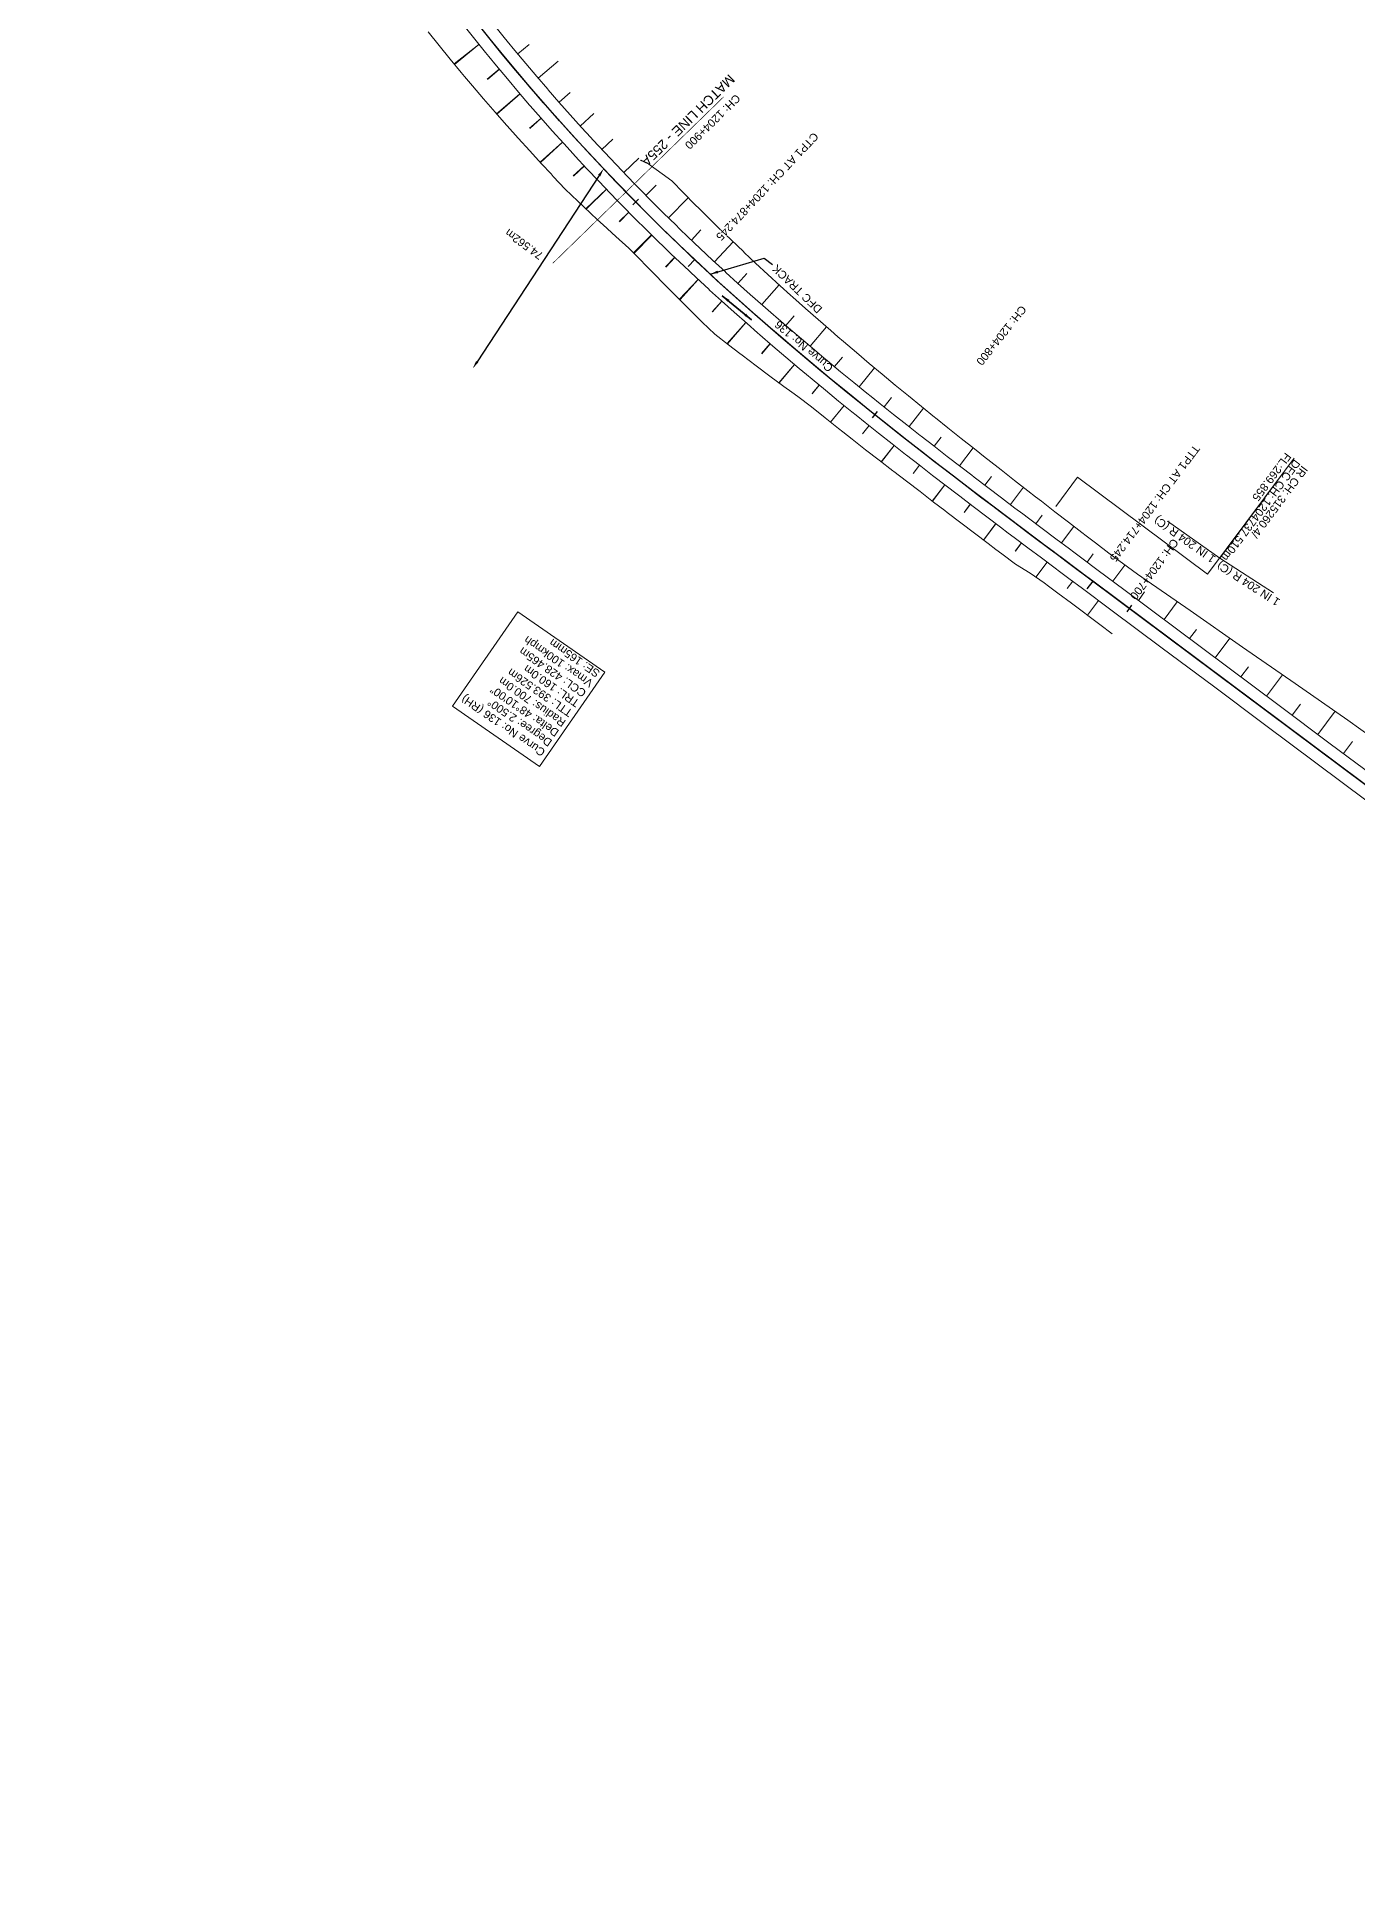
# Model space of a CAD drawing. Header units: metres. Extents: x 628619 to 633107, y 3388321 to 3391067.
# Drawn here: x 632190 to 632603, y 3388389 to 3388964 of the extents above; entities that cross this region are included whole.
import ezdxf
from ezdxf.enums import TextEntityAlignment as Align

# ---------------------------------------------------------------- set-up
doc = ezdxf.new("R2010")
doc.units = ezdxf.units.M
doc.header["$MEASUREMENT"] = 0
doc.linetypes.add('CENTER2', pattern=[1.125, 0.75, -0.125, 0.125, -0.125])
doc.linetypes.add('PHANTOM2', pattern=[1.25, 0.625, -0.125, 0.125, -0.125, 0.125, -0.125])
doc.layers.get('Defpoints').update_dxf_attribs({"lineweight": 0})
for name, color, linetype, lineweight in [('C-ALIG-DG-SPIRAL', 1, 'CENTER2', 70), ('C-ALIG-LABL-DG', 1, 'Continuous', 25), ('C-ALIG-LABL-DG-MARK', 1, 'Continuous', 25), ('MATCH LINE', 7, 'Continuous', 0), ('Proposed Curve_Details', 10, 'Continuous', 0), ('PROPOSED DFCC TOE LINE', 239, 'Continuous', 0), ('PROPOSED DFCC TOE SLOPES', 239, 'Continuous', 0), ('PROPOSED DFCC TRACK', 1, 'Continuous', 0), ('PROPOSED FORMATION LINE - PLAN', 187, 'Continuous', 0), ('PROPOSED GRADES IN PLAN', 10, 'Continuous', 0)]:
    doc.layers.add(name, color=color, linetype=linetype, lineweight=lineweight)
doc.layers.add('Dimension', color=10, linetype='Continuous')
doc.styles.add('Arial', font='arial.ttf')
doc.styles.get("Standard").update_dxf_attribs({"font": 'arial.ttf'})
doc.styles.add('Style-Arial', font='arial.ttf')
doc.dimstyles.new('ISO-25', dxfattribs={"dimtxt": 2.5, "dimasz": 2.5, "dimexe": 1.25, "dimexo": 0.625, "dimtad": 1, "dimtxsty": 'Standard', "dimcen": 2.5, "dimadec": 0, "dimazin": 0, "dimtfac": 1, "dimtmove": 0, "dimatfit": 3, "dimfxl": 1, "dimarcsym": 0})
doc.dimstyles.get("Standard").update_dxf_attribs({"dimtxt": 2.5, "dimasz": 2.5, "dimexe": 0.18, "dimexo": 0.0625, "dimgap": 0.09, "dimtad": 0, "dimtih": 1, "dimtoh": 1, "dimdec": 3, "dimzin": 0, "dimdsep": 46, "dimtxsty": 'Standard', "dimcen": 0.09, "dimazin": 0, "dimtfac": 1, "dimtdec": 3, "dimtofl": 0, "dimtmove": 0, "dimatfit": 3, "dimfxl": 1, "dimtolj": 1, "dimtzin": 0, "dimarcsym": 0})

# ---------------------------------------------------------------- blocks, each defined once
blk = doc.blocks.new('*D115')
at = {"layer": 'Defpoints', "color": 0, "transparency": 16777216}
for p in [(632367.11, 3388923.08), (632326.23, 3388860.73), (632326.23, 3388860.73)]:
    blk.add_point(p, dxfattribs=at)
at = {"layer": 'Dimension', "color": 0, "lineweight": -2, "transparency": 16777216}
blk.add_line((632365.74, 3388920.99), (632327.6, 3388862.82), dxfattribs=at)
at = {"layer": 'Dimension', "color": 0, "transparency": 16777216}
for points in [[(632365.39, 3388921.22), (632366.09, 3388920.76), (632367.11, 3388923.08)], [(632327.25, 3388863.05), (632327.95, 3388862.59), (632326.23, 3388860.73)]]:
    blk.add_solid(points, dxfattribs=at)
at = {"layer": 'Dimension', "color": 0, "lineweight": 0, "transparency": 16777216, "insert": (632342.25, 3388899.52), "char_height": 2.5, "attachment_point": 5, "rotation": 144, "style": 'Style-Arial'}
blk.add_mtext('\\A1;74.562m', dxfattribs=at)
blk = doc.blocks.new('TerminatorOpen_0.5')
at = {"color": 0, "linetype": 'ByBlock', "lineweight": -2}
for q in [(-1, 0.25), (-1, 0), (-1, -0.25)]:
    blk.add_line((0, 0), q, dxfattribs=at)
blk = doc.blocks.new('Tick Hor')
blk.add_lwpolyline([(-0.5, 0), (0.5, 0)])

msp = doc.modelspace()

# ---------------------------------------------------------------- linework, layer by layer
at = {"layer": 'C-ALIG-DG-SPIRAL', "color": 1, "linetype": 'Continuous', "lineweight": 30, "flags": 128}
for points in [[(632395.5728, 3388894.7133, -0.15422898), (632189.9739, 3389263.0215)], [(633062.7192, 3388389.0155), (632519.0365, 3388794.9344), (632514.763, 3388798.1254), (632510.4904, 3388801.3174), (632506.2194, 3388804.5116), (632501.9509, 3388807.7092), (632497.6857, 3388810.9111), (632493.4247, 3388814.1186), (632489.1687, 3388817.3328), (632484.9185, 3388820.5547), (632480.675, 3388823.7853), (632476.4391, 3388827.0259), (632472.2116, 3388830.2775), (632467.9934, 3388833.5411), (632463.7854, 3388836.8178), (632459.5884, 3388840.1087), (632455.4035, 3388843.4148), (632451.2314, 3388846.7372), (632447.0731, 3388850.0768), (632442.9295, 3388853.4346), (632438.8016, 3388856.8118), (632434.6904, 3388860.2092), (632430.5968, 3388863.6277), (632426.5218, 3388867.0685), (632422.4664, 3388870.5322), (632418.4315, 3388874.02), (632414.4183, 3388877.5326), (632410.4277, 3388881.0708), (632406.4607, 3388884.6356), (632402.5185, 3388888.2278), (632398.6021, 3388891.8479), (632394.7125, 3388895.497, -0.15338291), (632190.1895, 3389261.8779)]]:
    msp.add_lwpolyline(points, format="xyb", dxfattribs=at)
for points in [[(632519.9706, 3388794.237), (632515.835, 3388797.325), (632511.7001, 3388800.4139), (632507.5666, 3388803.5048), (632503.4354, 3388806.5987), (632499.3072, 3388809.6965), (632495.1826, 3388812.7992), (632491.0624, 3388815.9078), (632486.9474, 3388819.0232), (632482.8384, 3388822.1464), (632478.7361, 3388825.2785), (632474.6412, 3388828.4203), (632470.5545, 3388831.5728), (632466.4769, 3388834.7369), (632462.4091, 3388837.9137), (632458.3518, 3388841.1039), (632454.306, 3388844.3086), (632450.2724, 3388847.5287), (632446.2519, 3388850.7651), (632442.2452, 3388854.0187), (632438.2533, 3388857.2903), (632434.277, 3388860.5809), (632430.3172, 3388863.8913), (632426.3748, 3388867.2224), (632422.4507, 3388870.575), (632418.5457, 3388873.9499), (632414.6609, 3388877.348), (632410.7972, 3388880.7701), (632406.9555, 3388884.2169), (632403.1369, 3388887.6892), (632399.3423, 3388891.1877), (632395.5728, 3388894.7133)], [(633044.8159, 3388402.3823), (632519.9706, 3388794.237)]]:
    msp.add_lwpolyline(points, dxfattribs=at)
at = {"layer": 'C-ALIG-LABL-DG-MARK', "color": 1, "linetype": 'Continuous', "lineweight": 25}
for p, q in [((632395.5728, 3388894.7133), (632393.5156, 3388892.5297)), ((632519.9706, 3388794.237), (632518.1758, 3388791.8331))]:
    msp.add_line(p, q, dxfattribs=at)
at = {"layer": 'MATCH LINE', "color": 10, "linetype": 'PHANTOM2', "ltscale": 15, "const_width": 0.2}
msp.add_lwpolyline([(632404.6496, 3388945.6029), (632351.2386, 3388893.5897)], dxfattribs=at)
at = {"layer": 'Proposed Curve_Details'}
msp.add_lwpolyline([(632367.5032, 3388765.8488), (632347.1148, 3388736.3812), (632319.9181, 3388755.1982), (632340.3064, 3388784.6659)], close=True, dxfattribs=at)
at = {"layer": 'PROPOSED DFCC TOE LINE', "lineweight": 0, "flags": 128}
for points in [[(632526.0785, 3388777.7769), (632522.1681, 3388780.6959), (632513.3729, 3388787.3486), (632509.1059, 3388790.5503), (632506.1939, 3388792.7362), (632504.8378, 3388793.7545), (632500.3996, 3388796.7355), (632495.8739, 3388799.6048), (632491.5876, 3388802.7983), (632489.7352, 3388804.1811), (632487.3034, 3388805.9992), (632483.034, 3388809.224), (632478.769, 3388812.4592), (632474.5091, 3388815.7053), (632473.7331, 3388816.2983), (632470.255, 3388818.9634), (632466.0078, 3388822.2347), (632461.7454, 3388825.4908), (632457.7733, 3388828.5328), (632457.4851, 3388828.7542), (632453.233, 3388832.033), (632448.9901, 3388835.3282), (632444.7571, 3388838.6408), (632441.8752, 3388840.9115), (632440.535, 3388841.9718), (632436.3246, 3388845.3223), (632432.1268, 3388848.6933), (632427.8165, 3388851.9339), (632425.9264, 3388853.3053), (632423.4486, 3388855.1143), (632419.0961, 3388858.3236), (632414.7602, 3388861.563), (632410.4418, 3388864.8337), (632409.6565, 3388865.4334), (632406.142, 3388868.137), (632401.8619, 3388871.4739), (632397.9495, 3388875.2291), (632394.3367, 3388878.769), (632394.0751, 3388879.027), (632390.2251, 3388882.8516), (632386.4004, 3388886.7036), (632382.6077, 3388890.5776), (632380.0286, 3388893.2436), (632378.8435, 3388894.4773), (632375.0089, 3388898.3023), (632370.9762, 3388901.9296), (632366.9694, 3388905.5885), (632365.219, 3388907.2043), (632362.9885, 3388909.2789), (632359.034, 3388913.0007), (632355.0971, 3388916.7453), (632351.399, 3388920.7165), (632350.6801, 3388921.4813), (632347.6937, 3388924.6819), (632344.0179, 3388928.6751), (632340.3718, 3388932.6961), (632336.9431, 3388936.5332), (632336.7556, 3388936.7446), (632333.1695, 3388940.8204), (632329.6137, 3388944.9232), (632326.0877, 3388949.0523), (632323.6226, 3388951.9636), (632322.5832, 3388953.2005), (632319.1292, 3388957.3912), (632315.7294, 3388961.626), (632312.3313, 3388965.8628)], [(632380.543, 3388925.023), (632388.4561, 3388919.3289), (632392.1017, 3388915.5773), (632395.7777, 3388911.8546), (632396.9443, 3388910.6855), (632399.4839, 3388908.1611), (632403.22, 3388904.4972), (632406.9913, 3388900.8574), (632410.7903, 3388897.2416), (632411.0482, 3388896.9973), (632414.6128, 3388893.6453), (632418.4629, 3388890.0734), (632422.3396, 3388886.5253), (632425.5287, 3388883.6412), (632426.242, 3388883.0002), (632430.1689, 3388879.4974), (632434.1194, 3388876.0159), (632438.0924, 3388872.5549), (632440.3576, 3388870.599), (632442.087, 3388869.1137), (632446.1021, 3388865.6913), (632450.1368, 3388862.2868), (632454.19, 3388858.8993), (632455.4815, 3388857.8266), (632458.2609, 3388855.5279), (632462.3484, 3388852.1716), (632466.4515, 3388848.8295), (632470.5694, 3388845.5005), (632470.8487, 3388845.2756), (632474.7011, 3388842.1837), (632478.8457, 3388838.8781), (632483.0022, 3388835.5825), (632486.4092, 3388832.8946), (632487.1697, 3388832.2961), (632491.3474, 3388829.0178), (632495.5342, 3388825.7465), (632499.7294, 3388822.4812), (632502.1143, 3388820.6297), (632503.9319, 3388819.2208), (632508.141, 3388815.9642), (632512.3557, 3388812.7104), (632516.5751, 3388809.4583), (632517.9165, 3388808.4253), (632520.7984, 3388806.2068), (632525.0246, 3388802.9548), (632533.9232, 3388796.4405), (632550.3762, 3388785.0471), (632566.8291, 3388773.6536), (632583.282, 3388762.2602), (632599.735, 3388750.8668), (632615.9319, 3388739.1305)]]:
    msp.add_lwpolyline(points, dxfattribs=at)
at = {"layer": 'PROPOSED DFCC TOE SLOPES', "flags": 128}
for points in [[(632328.1141, 3388961.9874), (632320.4013, 3388955.8477)], [(632328.1476, 3388961.946), (632320.5244, 3388955.6984)], [(632340.2701, 3388958.9863), (632343.8783, 3388961.9866)], [(632346.6837, 3388951.3837), (632352.8818, 3388956.6884)], [(632334.4862, 3388954.2116), (632330.7199, 3388951.1249)], [(632334.5204, 3388954.1707), (632330.7993, 3388951.0315)], [(632340.9683, 3388946.5272), (632333.61, 3388940.3197)], [(632341.0031, 3388946.4868), (632333.7357, 3388940.1768)], [(632353.2043, 3388943.8737), (632356.7085, 3388946.9615)], [(632347.559, 3388938.9358), (632343.9656, 3388935.8158)], [(632359.8341, 3388936.4601), (632364.1075, 3388940.337)], [(632347.5955, 3388938.8947), (632344.0491, 3388935.7232)], [(632354.2615, 3388931.4406), (632347.2467, 3388925.1675)], [(632354.2974, 3388931.4008), (632347.3742, 3388925.029)], [(632366.5698, 3388929.1415), (632369.9635, 3388932.3098)], [(632361.0694, 3388924.0429), (632357.6317, 3388920.879)], [(632361.1057, 3388924.0039), (632357.7133, 3388920.7914)], [(632373.409, 3388921.9193), (632378.1248, 3388926.4492)], [(632367.9816, 3388916.7431), (632361.5396, 3388910.6426)], [(632368.0185, 3388916.7046), (632361.6704, 3388910.5194)], [(632380.3502, 3388914.7952), (632383.5495, 3388917.957)], [(632387.392, 3388907.7705), (632393.5887, 3388914.0714)], [(632374.997, 3388909.5423), (632372.0077, 3388906.6298)], [(632375.0345, 3388909.5043), (632372.0901, 3388906.5527)], [(632382.1141, 3388902.442), (632376.5004, 3388896.8145)], [(632382.1521, 3388902.4046), (632376.6182, 3388896.697)], [(632394.5331, 3388900.8467), (632397.5352, 3388903.9873)], [(632401.7724, 3388894.0241), (632407.5925, 3388900.2852)], [(632389.3314, 3388895.4436), (632386.4734, 3388892.4959)], [(632389.3699, 3388895.4069), (632386.552, 3388892.417)], [(632396.6471, 3388888.5484), (632390.769, 3388882.3113)], [(632396.6849, 3388888.5135), (632390.889, 3388882.192)], [(632409.1059, 3388887.3003), (632411.9229, 3388890.4138)], [(632404.0556, 3388881.7554), (632401.0351, 3388878.461)], [(632404.0925, 3388881.7222), (632401.1141, 3388878.3863)], [(632416.5299, 3388880.672), (632421.9815, 3388886.8531)], [(632424.0367, 3388874.1316), (632426.676, 3388877.1952)], [(632411.552, 3388875.0623), (632405.6862, 3388868.4923)], [(632411.586, 3388875.0321), (632405.8064, 3388868.3986)], [(632431.6185, 3388867.673), (632436.7327, 3388873.7394)], [(632419.1257, 3388868.4632), (632416.447, 3388865.3887)], [(632419.1573, 3388868.4358), (632416.5158, 3388865.3349)], [(632439.2688, 3388861.2905), (632441.7476, 3388864.2902)], [(632426.7697, 3388861.9512), (632421.9112, 3388856.2479)], [(632426.7991, 3388861.9264), (632422.0043, 3388856.1792)], [(632446.9812, 3388854.978), (632451.7903, 3388860.9049)], [(632434.4777, 3388855.5203), (632432.2745, 3388852.8795)], [(632434.5048, 3388855.4978), (632432.328, 3388852.8382)], [(632442.2432, 3388849.1641), (632438.0046, 3388843.9855)], [(632442.268, 3388849.144), (632438.0741, 3388843.9302)], [(632454.7496, 3388848.7292), (632457.0837, 3388851.6536)], [(632462.568, 3388842.5377), (632467.1024, 3388848.3033)], [(632450.0599, 3388842.8763), (632447.9903, 3388840.3033)], [(632450.0823, 3388842.8585), (632448.0325, 3388840.2701)], [(632457.9218, 3388836.6502), (632453.8739, 3388831.5388)], [(632457.9416, 3388836.6347), (632453.9286, 3388831.4966)], [(632470.4304, 3388836.397), (632472.6341, 3388839.2359)], [(632478.3318, 3388830.3011), (632482.619, 3388835.8864)], [(632465.8226, 3388830.4793), (632463.8407, 3388827.9417)], [(632465.8403, 3388830.4656), (632463.8736, 3388827.9165)], [(632473.7579, 3388824.3573), (632469.842, 3388819.2815)], [(632473.7725, 3388824.3461), (632469.8815, 3388819.2511)], [(632486.2661, 3388824.2418), (632488.3531, 3388826.9858)], [(632481.72, 3388818.2767), (632479.773, 3388815.7273)], [(632481.7318, 3388818.2677), (632479.7949, 3388815.7106)], [(632494.2271, 3388818.2119), (632498.294, 3388823.5984)], [(632502.2091, 3388812.2044), (632504.192, 3388814.8449)], [(632489.7032, 3388812.2299), (632485.828, 3388807.1136)], [(632489.7124, 3388812.2229), (632485.8529, 3388807.0949)], [(632510.2069, 3388806.2121), (632514.0768, 3388811.3839)], [(632497.7023, 3388806.2095), (632495.7814, 3388803.6572)], [(632497.7088, 3388806.2047), (632495.7934, 3388803.6482)], [(632518.2149, 3388800.228), (632520.1043, 3388802.7575)], [(632505.7117, 3388800.2085), (632502.2023, 3388795.5247)], [(632505.7155, 3388800.2057), (632502.2124, 3388795.5179)], [(632526.2271, 3388794.2457), (632530.0066, 3388799.3077)], [(632513.726, 3388794.2197), (632512.0176, 3388791.9336)], [(632513.7272, 3388794.2188), (632512.0198, 3388791.9319)], [(632534.2401, 3388788.2631), (632536.1984, 3388790.886)], [(632521.7401, 3388788.236), (632518.2967, 3388783.6242)], [(632521.7402, 3388788.236), (632518.2969, 3388783.6241)], [(632542.2532, 3388782.2805), (632546.3831, 3388787.8122)], [(632550.2662, 3388776.2979), (632552.4379, 3388779.2067)], [(632558.2792, 3388770.3153), (632562.8361, 3388776.4188)], [(632566.2922, 3388764.3327), (632568.6774, 3388767.5274)], [(632574.3052, 3388758.3501), (632579.289, 3388765.0253)], [(632582.3182, 3388752.3675), (632584.9169, 3388755.8481)], [(632590.3313, 3388746.3849), (632595.7419, 3388753.6319)], [(632598.3443, 3388740.4023), (632601.1234, 3388744.1247)]]:
    msp.add_lwpolyline(points, dxfattribs=at)
at = {"layer": 'PROPOSED FORMATION LINE - PLAN', "lineweight": 0, "flags": 128}
for points in [[(632605.7598, 3388725.5061), (632589.7338, 3388737.4713), (632573.7077, 3388749.4365), (632557.6817, 3388761.4017), (632541.6556, 3388773.3669), (632525.6296, 3388785.3321), (632516.793, 3388791.9295), (632512.5192, 3388795.1207), (632509.6031, 3388797.299), (632508.2454, 3388798.3136), (632503.9724, 3388801.5093), (632499.7012, 3388804.7089), (632495.4325, 3388807.9135), (632493.5882, 3388809.3007), (632491.1672, 3388811.1243), (632486.9062, 3388814.3422), (632482.6502, 3388817.5685), (632478.4001, 3388820.8042), (632477.626, 3388821.3952), (632474.1569, 3388824.0504), (632469.9213, 3388827.3082), (632465.6942, 3388830.5786), (632461.7618, 3388833.64), (632461.4766, 3388833.8628), (632457.2693, 3388837.1618), (632453.0733, 3388840.4767), (632448.8894, 3388843.8084), (632446.0422, 3388846.0919), (632444.7186, 3388847.158), (632440.5618, 3388850.5266), (632436.4201, 3388853.9151), (632432.2943, 3388857.3245), (632430.5159, 3388858.8052), (632428.1854, 3388860.7559), (632424.0945, 3388864.21), (632420.0225, 3388867.6879), (632415.9705, 3388871.1905), (632415.2341, 3388871.8317), (632411.9395, 3388874.7186), (632407.9306, 3388878.2732), (632403.9447, 3388881.855), (632400.2504, 3388885.2196), (632399.983, 3388885.4648), (632396.0466, 3388889.1035), (632392.1364, 3388892.7718), (632388.2586, 3388896.4654), (632385.6211, 3388899.0101), (632384.409, 3388900.1884), (632380.5878, 3388903.9406), (632376.7953, 3388907.7218), (632373.0317, 3388911.5317), (632371.3891, 3388913.2128), (632369.2971, 3388915.3702), (632365.5919, 3388919.237), (632361.9163, 3388923.1318), (632358.2703, 3388927.0545), (632357.5686, 3388927.8164), (632354.6544, 3388931.0048), (632351.0685, 3388934.9826), (632347.5131, 3388938.9875), (632344.171, 3388942.8088), (632343.9883, 3388943.0193), (632340.4942, 3388947.0779), (632337.0311, 3388951.1629), (632333.5992, 3388955.2742), (632331.2071, 3388958.1779), (632330.1987, 3388959.4115), (632326.8298, 3388963.5745), (632323.4926, 3388967.763)], [(632610.2467, 3388731.5158), (632594.2207, 3388743.481), (632578.1947, 3388755.4462), (632562.1686, 3388767.4114), (632546.1426, 3388779.3766), (632530.1165, 3388791.3419), (632521.28, 3388797.9393), (632517.0069, 3388801.1299), (632514.0923, 3388803.3071), (632512.7354, 3388804.3211), (632508.4664, 3388807.5138), (632504.2006, 3388810.7094), (632499.939, 3388813.9087), (632498.0981, 3388815.2932), (632495.6822, 3388817.113), (632491.4312, 3388820.3233), (632487.1869, 3388823.5408), (632482.95, 3388826.7665), (632482.1785, 3388827.3555), (632478.7214, 3388830.0014), (632474.502, 3388833.2468), (632470.2926, 3388836.5035), (632466.3781, 3388839.5511), (632466.0942, 3388839.7728), (632461.9076, 3388843.0556), (632457.7337, 3388846.353), (632453.5733, 3388849.6659), (632450.743, 3388851.9358), (632449.4275, 3388852.9955), (632445.2972, 3388856.3427), (632441.1832, 3388859.7085), (632437.0865, 3388863.0938), (632435.3212, 3388864.5636), (632433.0082, 3388866.4997), (632428.949, 3388869.927), (632424.9101, 3388873.3766), (632420.8924, 3388876.8495), (632420.1624, 3388877.4852), (632416.897, 3388880.3466), (632412.9247, 3388883.8686), (632408.9767, 3388887.4164), (632405.3187, 3388890.7479), (632405.054, 3388890.9907), (632401.1576, 3388894.5924), (632397.2885, 3388898.2222), (632393.452, 3388901.8764), (632390.8426, 3388904.3939), (632389.6434, 3388905.5598), (632385.8629, 3388909.272), (632382.1108, 3388913.0129), (632378.3873, 3388916.7822), (632376.7622, 3388918.4454), (632374.6926, 3388920.5797), (632371.0269, 3388924.4053), (632367.3904, 3388928.2586), (632363.7833, 3388932.1395), (632363.089, 3388932.8933), (632360.2058, 3388936.0478), (632356.6583, 3388939.9831), (632353.1407, 3388943.9453), (632349.8342, 3388947.7259), (632349.6534, 3388947.9342), (632346.1966, 3388951.9495), (632342.7704, 3388955.991), (632339.3751, 3388960.0585), (632337.0085, 3388962.9312), (632336.0108, 3388964.1516), (632332.6778, 3388968.2703)]]:
    msp.add_lwpolyline(points, dxfattribs=at)
at = {"layer": 'PROPOSED GRADES IN PLAN'}
msp.add_line((632582.9194, 3388832.649), (632559.6586, 3388801.4938), dxfattribs=at)
msp.add_lwpolyline([(632579.4946, 3388828.0619), (632555.8693, 3388796.4184), (632515.2383, 3388826.7539), (632508.4168, 3388817.6172)], dxfattribs=at)
at = {"layer": 'PROPOSED GRADES IN PLAN', "flags": 128}
msp.add_lwpolyline([(632576.4644, 3388790.6509), (632559.6586, 3388801.4938), (632543.3336, 3388813.0477)], dxfattribs=at)

# ---------------------------------------------------------------- block references
at = {"layer": 'C-ALIG-LABL-DG', "color": 1, "linetype": 'Continuous', "lineweight": 25}
for p, xscale, yscale, zscale, rotation in [((632377.1564, 3388912.7149), 2.499999999999999, 2.499999999999999, 2.499999999999999, 224.5984856977411), ((632451.8241, 3388846.2869), 2.499999999999991, 2.499999999999991, 2.499999999999991, 231.373611812813), ((632531.3855, 3388785.7145), 2.499999999999998, 2.499999999999998, 2.499999999999998, 233.2546115223937)]:
    msp.add_blockref('Tick Hor', p, dxfattribs=dict(at, xscale=xscale, yscale=yscale, zscale=zscale, rotation=rotation))

# ---------------------------------------------------------------- texts
at = {"layer": 'C-ALIG-LABL-DG', "color": 1, "style": 'Arial'}
for s, p in [('TTP1 AT CH: 1204+714.245', (632551.6557, 3388837.0846)), ('CH: 1204+700', (632544.9896, 3388807.7937))]:
    msp.add_text(s, height=2.5, rotation=233.2546115, dxfattribs=at).set_placement(p)
at = {"layer": 'MATCH LINE', "color": 10, "linetype": 'Continuous'}
msp.add_text('MATCH LINE - 255A', height=3, rotation=224.3403055, dxfattribs=at).set_placement((632406.2968, 3388952.8633))
at = {"layer": 'Proposed Curve_Details', "color": 1, "style": 'Style-Arial'}
msp.add_text('Curve No: 136', height=2.5, rotation=139.5596775, dxfattribs=at).set_placement((632439.0712, 3388861.2751))
at = {"layer": 'Proposed Curve_Details', "color": 1, "lineweight": 0, "insert": (632366.2295, 3388766.0651), "char_height": 2.5, "attachment_point": 7, "rotation": 145.3211523, "line_spacing_factor": 0.9, "style": 'Style-Arial'}
msp.add_mtext('Curve No: 136 (RH)\\PDegree: 2.500%%D\\PDelta: 48%%D10\'00"\\PRadius: 700.0m\\PTTL: 393.526m\\PTRL: 160.0m\\PCCL: 428.465m\\PVmax: 100kmph\\PSE: 165mm', dxfattribs=at)
at = {"layer": 'PROPOSED DFCC TRACK', "color": 10, "linetype": 'Continuous', "lineweight": -3, "ltscale": 5}
msp.add_text(' DFC TRACK', height=2.5, rotation=136, dxfattribs=at).set_placement((632421.303, 3388893.3787), align=Align.RIGHT)
at = {"layer": 'PROPOSED GRADES IN PLAN', "char_height": 2.5, "style": 'Style-Arial'}
for s, insert, attachment_point, rotation, line_spacing_factor in [('DFC CH: 1204737.510m\\PFL:269.855', (632582.603, 3388832.8379), 4, 233.2546, 0.84), ('1 IN 204 R (C)', (632559.0587, 3388802.3882), 7, 144.7113881, 0.72), ('1 IN 204 R (C)', (632560.2467, 3388801.2245), 9, 147.1704034, 0.72)]:
    msp.add_mtext(s, dxfattribs=dict(at, insert=insert, attachment_point=attachment_point, rotation=rotation, line_spacing_factor=line_spacing_factor))
at = {"layer": 'PROPOSED GRADES IN PLAN', "color": 7, "insert": (632586.3762, 3388829.8356), "char_height": 2.5, "attachment_point": 4, "rotation": 233.2546, "line_spacing_factor": 0.84, "style": 'Style-Arial'}
msp.add_mtext('IR CH: 315260.4/', dxfattribs=at)

# ---------------------------------------------------------------- dimensions: what is measured, and where the dimension line sits
at = {"layer": 'Dimension', "color": 10, "lineweight": 0}
dim = msp.add_linear_dim(base=(632326.2265, 3388860.7298), p1=(632367.1129, 3388923.0825), p2=(632326.2265, 3388860.7298), angle=236.7459955, dimstyle='Standard', override={"dimexe": 0.125, "dimexo": 0.125, "dimgap": 0.125, "dimtad": 1, "dimtih": 0, "dimtoh": 0, "dimzin": 11, "dimpost": 'm', "dimtxsty": 'Style-Arial', "dimsah": 1, "dimadec": 4, "dimazin": 3, "dimtmove": 2, "dimatfit": 1, "dimldrblk": 'TerminatorOpen_0.5', "dimfrac": 2, "dimtzin": 11}, dxfattribs=at)
dim.commit()
dim.dimension.update_dxf_attribs({"geometry": '*D115', "text_midpoint": (632342.2542, 3388899.5165), "dimtype": 129, "text_rotation": 144})

# ---------------------------------------------------------------- leaders
at = {"layer": 'PROPOSED DFCC TRACK', "color": 10, "linetype": 'Continuous', "lineweight": -3, "ltscale": 5}
msp.add_leader([(632400.4013, 3388890.1848), (632417.3053, 3388895.1283), (632419.8523, 3388893.193)], dimstyle='ISO-25', override={"dimtxt": 3, "dimasz": 2.5, "dimgap": 0.625, "dimtad": 0, "dimdec": 3, "dimzin": 2, "dimtdec": 3}, dxfattribs=at)
at = {"layer": 'PROPOSED DFCC TRACK', "linetype": 'Continuous', "lineweight": 0}
for points in [[(632404.2085, 3388883.447), (632413.3367, 3388875.8871)], [(632413.3367, 3388875.8871), (632404.2085, 3388883.447)]]:
    msp.add_leader(points, dimstyle='ISO-25', override={"dimtxt": 3, "dimasz": 2.5, "dimtad": 0, "dimdec": 3, "dimzin": 2, "dimtdec": 3}, dxfattribs=at)

# ---------------------------------------------------------------- next in the draw order: texts
at = {"layer": 'C-ALIG-LABL-DG', "color": 1, "linetype": 'Continuous', "lineweight": 25, "char_height": 2.5, "style": 'Arial', "bg_fill": 3, "box_fill_scale": 1.04, "bg_fill_color": 256, "bg_fill_true_color": 13158600, "bg_fill_transparency": 0}
for s, insert, width, attachment_point, rotation in [('CTP1 AT CH: 1204+874.245', (632402.9244, 3388901.2722), 44.879894, 6, 226.7065224), ('CH: 1204+800', (632498.4882, 3388879.8743), 22.502814, 4, 231.3736118)]:
    msp.add_mtext(s, dxfattribs=dict(at, insert=insert, width=width, attachment_point=attachment_point, rotation=rotation))

# ---------------------------------------------------------------- next in the draw order: texts
at = {"layer": 'C-ALIG-LABL-DG', "color": 1, "linetype": 'Continuous', "lineweight": 25, "insert": (632409.2537, 3388945.7404), "char_height": 2.5, "width": 22.502814, "attachment_point": 4, "rotation": 224.5984857, "style": 'Arial', "bg_fill": 3, "box_fill_scale": 1.04, "bg_fill_color": 256, "bg_fill_true_color": 13158600, "bg_fill_transparency": 0}
msp.add_mtext('CH: 1204+900', dxfattribs=at)

doc.saveas('drawing.dxf')
